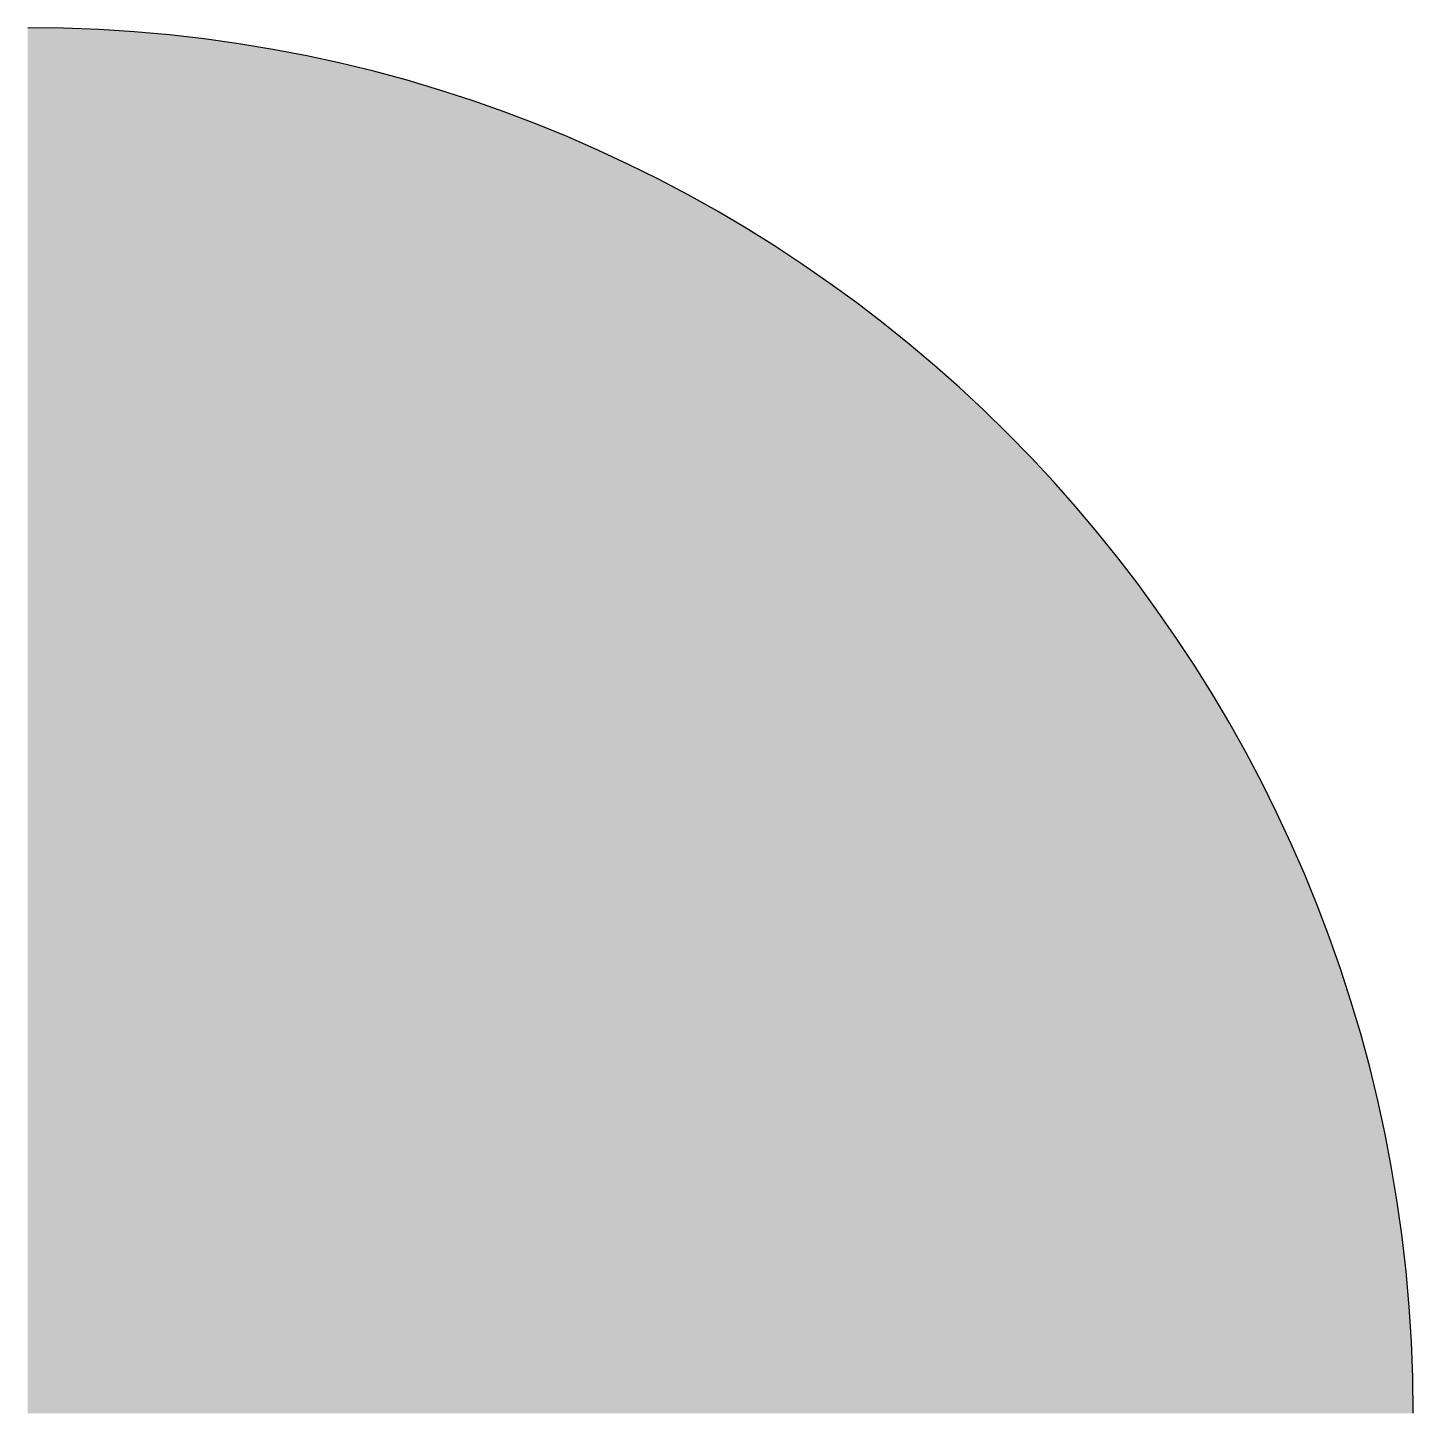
# Model space of a CAD drawing. Units: millimetres at full size, sheet at 1:100. Extents: x 2816 to 15061, y -3490 to 8755.
import ezdxf

# ---------------------------------------------------------------- set-up
doc = ezdxf.new("R2010")
doc.units = ezdxf.units.MM
doc.header["$LTSCALE"] = 100
doc.layers.add('0-0', color=7, linetype='Continuous')

msp = doc.modelspace()

# ---------------------------------------------------------------- hatches: boundary and pattern name
at = {"layer": '0-0'}
msp.add_hatch(color=256, dxfattribs=at).paths.add_polyline_path([(15061.2, -3489.8, 0.41421), (2816.3, 8755.1), (2816.3, -3489.8)])

# ---------------------------------------------------------------- linework, layer by layer
msp.add_arc((2816.3, -3489.8), 12244.9, 0, 90, dxfattribs=at)

doc.saveas('drawing.dxf')
